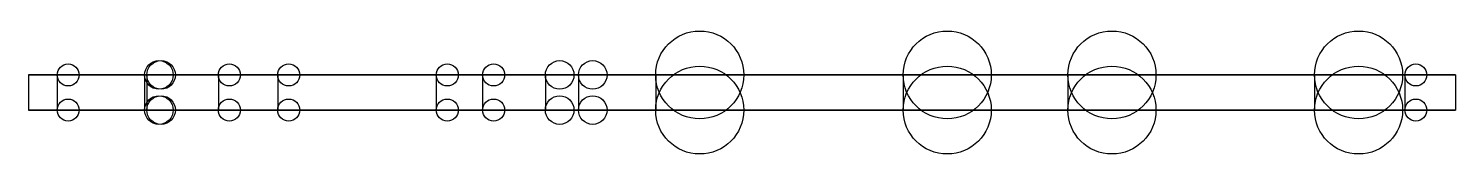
# Model space of a CAD drawing. Header units: millimetres. Extents: x -83 to 79, y 15 to 29.
import ezdxf

# ---------------------------------------------------------------- set-up
doc = ezdxf.new("R2010")
doc.units = ezdxf.units.MM
doc.layers.add('Extrude', color=7, linetype='CONTINUOUS')

msp = doc.modelspace()

# ---------------------------------------------------------------- linework, layer by layer
at = {"layer": 'Extrude'}
for p, q in [((-82.5554, 24.1619, -278.425), (-82.5554, 20.1619, -278.425)), ((79.4446, 24.1619, -278.425), (-82.5554, 24.1619, -278.425)), ((-82.5554, 24.1619, -278.425), (-82.5554, 20.1619, -278.425)), ((-82.5554, 24.1619, -53.4251), (-82.5554, 20.1619, -53.4251)), ((-82.5554, 24.1619, -278.425), (-82.5554, 24.1619, -53.4251)), ((-82.5554, 24.1619, -53.4251), (-82.5554, 20.1619, -53.4251)), ((-82.5554, 24.1619, -53.4251), (79.4446, 24.1619, -53.4251)), ((79.4446, 24.1619, -278.425), (-82.5554, 24.1619, -278.425)), ((-82.5554, 24.1619, -278.425), (-82.5554, 24.1619, -53.4251)), ((-82.5554, 24.1619, -53.4251), (79.4446, 24.1619, -53.4251)), ((-79.3054, 24.1619, -165.825), (-79.3054, 20.1619, -165.825)), ((-79.3054, 24.1619, -165.825), (-79.3054, 20.1619, -165.825)), ((-79.3054, 24.1619, -57.8251), (-79.3054, 20.1619, -57.8251)), ((-79.3054, 24.1619, -57.8251), (-79.3054, 20.1619, -57.8251)), ((-79.3054, 24.1619, -273.825), (-79.3054, 20.1619, -273.825)), ((-79.3054, 24.1619, -273.825), (-79.3054, 20.1619, -273.825)), ((-69.3804, 24.1619, -75.5251), (-69.3804, 20.1619, -75.5251)), ((-69.3804, 24.1619, -75.5251), (-69.3804, 20.1619, -75.5251)), ((-69.1304, 24.1619, -162.505), (-69.1304, 20.1619, -162.505)), ((-69.1304, 24.1619, -162.505), (-69.1304, 20.1619, -162.505)), ((-69.1304, 24.1619, -220.505), (-69.1304, 20.1619, -220.505)), ((-69.1304, 24.1619, -220.505), (-69.1304, 20.1619, -220.505)), ((-61.0054, 24.1619, -108.005), (-61.0054, 20.1619, -108.005)), ((-61.0054, 24.1619, -108.005), (-61.0054, 20.1619, -108.005)), ((-61.0054, 24.1619, -115.005), (-61.0054, 20.1619, -115.005)), ((-61.0054, 24.1619, -115.005), (-61.0054, 20.1619, -115.005)), ((-54.2654, 24.1619, -207.525), (-54.2654, 20.1619, -207.525)), ((-54.2654, 24.1619, -207.525), (-54.2654, 20.1619, -207.525)), ((-54.2654, 24.1619, -242.525), (-54.2654, 20.1619, -242.525)), ((-54.2654, 24.1619, -242.525), (-54.2654, 20.1619, -242.525)), ((-36.2654, 24.1619, -207.525), (-36.2654, 20.1619, -207.525)), ((-36.2654, 24.1619, -207.525), (-36.2654, 20.1619, -207.525)), ((-36.2654, 24.1619, -242.525), (-36.2654, 20.1619, -242.525)), ((-36.2654, 24.1619, -242.525), (-36.2654, 20.1619, -242.525)), ((-31.0054, 24.1619, -108.005), (-31.0054, 20.1619, -108.005)), ((-31.0054, 24.1619, -108.005), (-31.0054, 20.1619, -108.005)), ((-31.0054, 24.1619, -115.005), (-31.0054, 20.1619, -115.005)), ((-31.0054, 24.1619, -115.005), (-31.0054, 20.1619, -115.005)), ((-23.8804, 24.1619, -75.5251), (-23.8804, 20.1619, -75.5251)), ((-23.8804, 24.1619, -75.5251), (-23.8804, 20.1619, -75.5251)), ((-20.1304, 24.1619, -162.505), (-20.1304, 20.1619, -162.505)), ((-20.1304, 24.1619, -162.505), (-20.1304, 20.1619, -162.505)), ((-20.1304, 24.1619, -220.505), (-20.1304, 20.1619, -220.505)), ((-20.1304, 24.1619, -220.505), (-20.1304, 20.1619, -220.505)), ((-11.3554, 24.1619, -183.425), (-11.3554, 20.1619, -183.425)), ((-11.3554, 24.1619, -183.425), (-11.3554, 20.1619, -183.425)), ((-11.3554, 24.1619, -233.425), (-11.3554, 20.1619, -233.425)), ((-11.3554, 24.1619, -233.425), (-11.3554, 20.1619, -233.425)), ((16.7446, 24.1619, -268.425), (16.7446, 20.1619, -268.425)), ((16.7446, 24.1619, -268.425), (16.7446, 20.1619, -268.425)), ((16.7446, 24.1619, -118.425), (16.7446, 20.1619, -118.425)), ((16.7446, 24.1619, -118.425), (16.7446, 20.1619, -118.425)), ((35.4446, 24.1619, -268.425), (35.4446, 20.1619, -268.425)), ((35.4446, 24.1619, -268.425), (35.4446, 20.1619, -268.425)), ((35.4446, 24.1619, -118.425), (35.4446, 20.1619, -118.425)), ((35.4446, 24.1619, -118.425), (35.4446, 20.1619, -118.425)), ((63.4446, 24.1619, -183.425), (63.4446, 20.1619, -183.425)), ((63.4446, 24.1619, -183.425), (63.4446, 20.1619, -183.425)), ((63.4446, 24.1619, -233.425), (63.4446, 20.1619, -233.425)), ((63.4446, 24.1619, -233.425), (63.4446, 20.1619, -233.425)), ((73.6946, 24.1619, -57.8251), (73.6946, 20.1619, -57.8251)), ((73.6946, 24.1619, -57.8251), (73.6946, 20.1619, -57.8251)), ((73.6946, 24.1619, -165.825), (73.6946, 20.1619, -165.825)), ((73.6946, 24.1619, -165.825), (73.6946, 20.1619, -165.825)), ((73.6946, 24.1619, -273.825), (73.6946, 20.1619, -273.825)), ((73.6946, 24.1619, -273.825), (73.6946, 20.1619, -273.825)), ((79.4446, 24.1619, -278.425), (79.4446, 20.1619, -278.425)), ((79.4446, 24.1619, -53.4251), (79.4446, 20.1619, -53.4251)), ((79.4446, 24.1619, -53.4251), (79.4446, 20.1619, -53.4251)), ((79.4446, 24.1619, -278.425), (79.4446, 20.1619, -278.425)), ((79.4446, 24.1619, -53.4251), (79.4446, 24.1619, -278.425)), ((79.4446, 24.1619, -53.4251), (79.4446, 24.1619, -278.425)), ((79.4446, 20.1619, -278.425), (-82.5554, 20.1619, -278.425)), ((-82.5554, 20.1619, -278.425), (-82.5554, 20.1619, -53.4251)), ((-82.5554, 20.1619, -53.4251), (79.4446, 20.1619, -53.4251)), ((79.4446, 20.1619, -278.425), (-82.5554, 20.1619, -278.425)), ((-82.5554, 20.1619, -278.425), (-82.5554, 20.1619, -53.4251)), ((-82.5554, 20.1619, -53.4251), (79.4446, 20.1619, -53.4251)), ((79.4446, 20.1619, -53.4251), (79.4446, 20.1619, -278.425)), ((79.4446, 20.1619, -53.4251), (79.4446, 20.1619, -278.425))]:
    msp.add_line(p, q, dxfattribs=at)
for centre, radius in [((-6.3554, 24.1619), 5), ((-6.3554, 24.1619), 5), ((-6.3554, 24.1619), 5), ((-6.3554, 24.1619), 5), ((21.7446, 24.1619), 5), ((21.7446, 24.1619), 5), ((21.7446, 24.1619), 5), ((21.7446, 24.1619), 5), ((40.4446, 24.1619), 5), ((40.4446, 24.1619), 5), ((40.4446, 24.1619), 5), ((40.4446, 24.1619), 5), ((68.4446, 24.1619), 5), ((68.4446, 24.1619), 5), ((68.4446, 24.1619), 5), ((68.4446, 24.1619), 5), ((-78.0554, 24.1619), 1.25), ((-78.0554, 24.1619), 1.25), ((-78.0554, 24.1619), 1.25), ((-78.0554, 24.1619), 1.25), ((-78.0554, 24.1619), 1.25), ((-78.0554, 24.1619), 1.25), ((-67.7554, 24.1619), 1.625), ((-67.7554, 24.1619), 1.625), ((-67.5054, 24.1619), 1.625), ((-67.5054, 24.1619), 1.625), ((-67.5054, 24.1619), 1.625), ((-67.5054, 24.1619), 1.625), ((-59.7554, 24.1619), 1.25), ((-59.7554, 24.1619), 1.25), ((-59.7554, 24.1619), 1.25), ((-59.7554, 24.1619), 1.25), ((-53.0154, 24.1619), 1.25), ((-53.0154, 24.1619), 1.25), ((-53.0154, 24.1619), 1.25), ((-53.0154, 24.1619), 1.25), ((-35.0154, 24.1619), 1.25), ((-35.0154, 24.1619), 1.25), ((-35.0154, 24.1619), 1.25), ((-35.0154, 24.1619), 1.25), ((-29.7554, 24.1619), 1.25), ((-29.7554, 24.1619), 1.25), ((-29.7554, 24.1619), 1.25), ((-29.7554, 24.1619), 1.25), ((-22.2554, 24.1619), 1.625), ((-22.2554, 24.1619), 1.625), ((-18.5054, 24.1619), 1.625), ((-18.5054, 24.1619), 1.625), ((-18.5054, 24.1619), 1.625), ((-18.5054, 24.1619), 1.625), ((-6.3554, 20.1619), 5), ((-6.3554, 20.1619), 5), ((-6.3554, 20.1619), 5), ((-6.3554, 20.1619), 5), ((21.7446, 20.1619), 5), ((21.7446, 20.1619), 5), ((21.7446, 20.1619), 5), ((21.7446, 20.1619), 5), ((40.4446, 20.1619), 5), ((40.4446, 20.1619), 5), ((40.4446, 20.1619), 5), ((40.4446, 20.1619), 5), ((68.4446, 20.1619), 5), ((68.4446, 20.1619), 5), ((68.4446, 20.1619), 5), ((68.4446, 20.1619), 5), ((74.9446, 24.1619), 1.25), ((74.9446, 24.1619), 1.25), ((74.9446, 24.1619), 1.25), ((74.9446, 24.1619), 1.25), ((74.9446, 24.1619), 1.25), ((74.9446, 24.1619), 1.25), ((-78.0554, 20.1619), 1.25), ((-78.0554, 20.1619), 1.25), ((-78.0554, 20.1619), 1.25), ((-78.0554, 20.1619), 1.25), ((-78.0554, 20.1619), 1.25), ((-78.0554, 20.1619), 1.25), ((-67.7554, 20.1619), 1.625), ((-67.7554, 20.1619), 1.625), ((-67.5054, 20.1619), 1.625), ((-67.5054, 20.1619), 1.625), ((-67.5054, 20.1619), 1.625), ((-67.5054, 20.1619), 1.625), ((-59.7554, 20.1619), 1.25), ((-59.7554, 20.1619), 1.25), ((-59.7554, 20.1619), 1.25), ((-59.7554, 20.1619), 1.25), ((-53.0154, 20.1619), 1.25), ((-53.0154, 20.1619), 1.25), ((-53.0154, 20.1619), 1.25), ((-53.0154, 20.1619), 1.25), ((-35.0154, 20.1619), 1.25), ((-35.0154, 20.1619), 1.25), ((-35.0154, 20.1619), 1.25), ((-35.0154, 20.1619), 1.25), ((-29.7554, 20.1619), 1.25), ((-29.7554, 20.1619), 1.25), ((-29.7554, 20.1619), 1.25), ((-29.7554, 20.1619), 1.25), ((-22.2554, 20.1619), 1.625), ((-22.2554, 20.1619), 1.625), ((-18.5054, 20.1619), 1.625), ((-18.5054, 20.1619), 1.625), ((-18.5054, 20.1619), 1.625), ((-18.5054, 20.1619), 1.625), ((74.9446, 20.1619), 1.25), ((74.9446, 20.1619), 1.25), ((74.9446, 20.1619), 1.25), ((74.9446, 20.1619), 1.25), ((74.9446, 20.1619), 1.25), ((74.9446, 20.1619), 1.25)]:
    msp.add_circle(centre, radius, dxfattribs=at)

doc.saveas('drawing.dxf')
